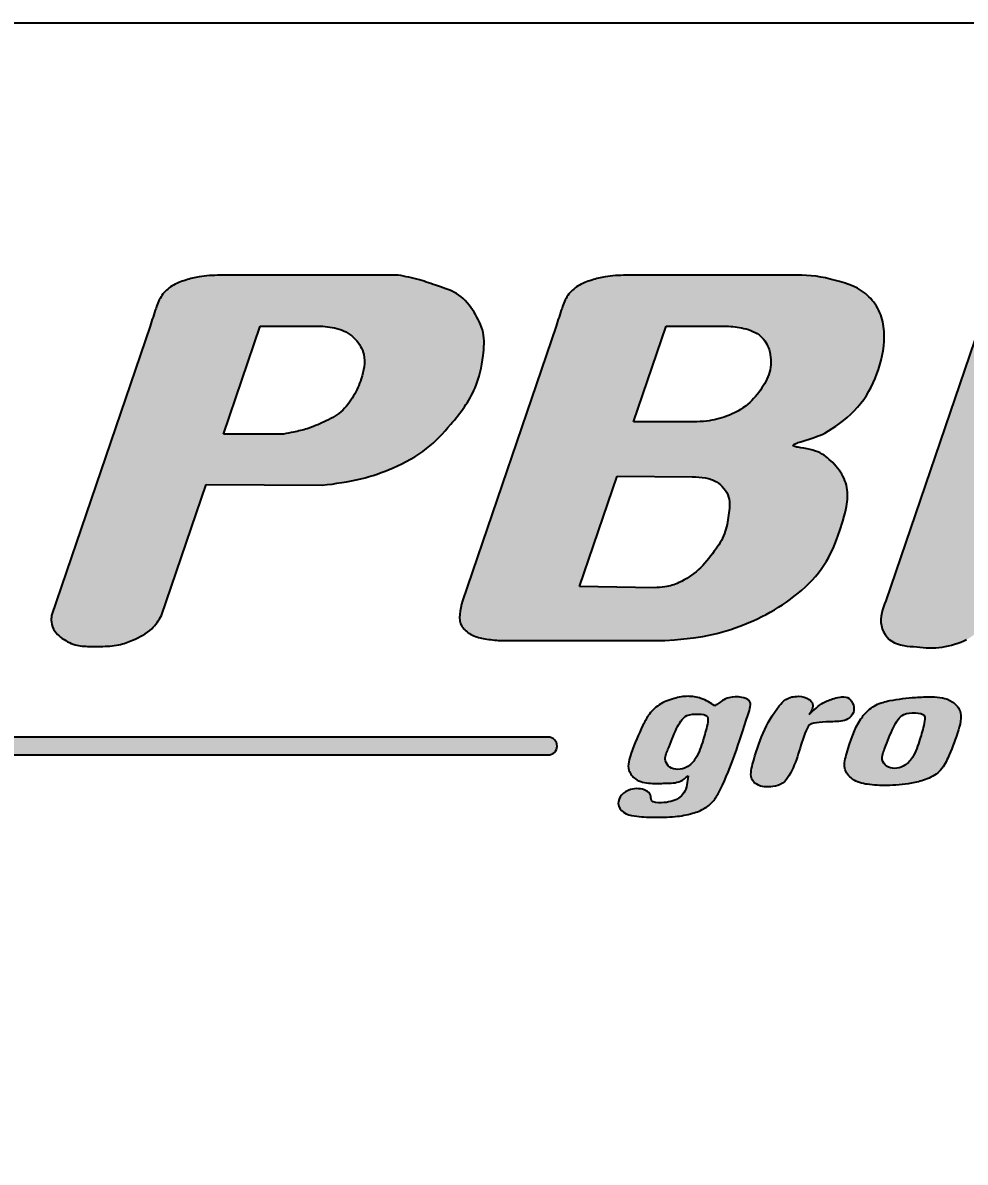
# Model space of a CAD drawing. Header units: millimetres. Extents: x 0 to 24, y -2.2 to 28.9.
# Drawn here: x 2.063 to 3.761, y 26.837 to 28.889 of the extents above; entities that cross this region are included whole.
import ezdxf
from ezdxf import colors
from ezdxf.entities.mleader import LeaderData, LeaderLine
from ezdxf.math import Vec2, Vec3

# ---------------------------------------------------------------- set-up
doc = ezdxf.new("R2010")
doc.units = ezdxf.units.MM
doc.layers.add('Cartouche', color=7, linetype='Continuous')

# ---------------------------------------------------------------- blocks, each defined once
blk = doc.blocks.new('_DOT')
at = {"color": 0}
blk.add_line((0, 0), (-1, 0), dxfattribs=at)
at = {"color": 0, "const_width": 0.333}
blk.add_lwpolyline([(-0.1665, 0, 1), (0.1665, 0, 1)], format="xyb", close=True, dxfattribs=at)

msp = doc.modelspace()

# ---------------------------------------------------------------- hatches: boundary and pattern name
at = {"layer": 'Cartouche', "linetype": 'Continuous'}
h = msp.add_hatch(color=7, dxfattribs=at)
edge = h.paths.add_edge_path()
edge.add_line((2.3935, 28.05738), (2.60273, 28.05609))
edge.add_spline(control_points=[(2.60273, 28.05609), (2.6261, 28.05905), (2.6699, 28.06461), (2.7334, 28.08708), (2.79089, 28.11784), (2.83866, 28.16931), (2.88019, 28.22369), (2.8928, 28.28316), (2.89638, 28.33163), (2.87689, 28.36878), (2.85123, 28.40247), (2.81245, 28.41404), (2.77666, 28.42745), (2.75245, 28.43213), (2.73958, 28.43462)], knot_values=[0, 0, 0, 0, 0.1100281, 0.2062412, 0.3145063, 0.4109957, 0.5339854, 0.6277372, 0.6931076, 0.7554464, 0.8198966, 0.8848584, 0.9388074, 1, 1, 1, 1], degree=3, periodic=0)
edge.add_line((2.73958, 28.43462), (2.41869, 28.43462))
edge.add_spline(control_points=[(2.41869, 28.43462), (2.40593, 28.43416), (2.38487, 28.4334), (2.35582, 28.42592), (2.33176, 28.41689), (2.31199, 28.39913), (2.30178, 28.37255), (2.29592, 28.35377), (2.29255, 28.34298)], knot_values=[0, 0, 0, 0, 0.219431, 0.3622363, 0.5162864, 0.6594038, 0.8041802, 1, 1, 1, 1], degree=3, periodic=0)
edge.add_line((2.29255, 28.34298), (2.11466, 27.82167))
edge.add_spline(control_points=[(2.11466, 27.82167), (2.11438, 27.81771), (2.11368, 27.80782), (2.11898, 27.79297), (2.13455, 27.77896), (2.15549, 27.76696), (2.18093, 27.76553), (2.20724, 27.76566), (2.23404, 27.76667), (2.2652, 27.77842), (2.29529, 27.79278), (2.30777, 27.81307), (2.31306, 27.82167)], knot_values=[0, 0, 0, 0, 0.0475483, 0.118886, 0.1792319, 0.2965022, 0.4008696, 0.4801338, 0.6148257, 0.7182711, 0.880692, 1, 1, 1, 1], degree=3, periodic=0)
edge.add_line((2.31306, 27.82167), (2.3935, 28.05738))
edge = h.paths.add_edge_path()
edge.add_spline(control_points=[(2.53292, 28.14831), (2.53896, 28.14946), (2.5532, 28.15218), (2.57806, 28.15793), (2.60668, 28.17005), (2.63834, 28.18642), (2.65956, 28.21585), (2.67513, 28.25023), (2.68276, 28.28835), (2.66332, 28.3218), (2.63379, 28.33995), (2.61084, 28.34197), (2.59935, 28.34298)], knot_values=[0, 0, 0, 0, 0.0565522, 0.1335034, 0.2340056, 0.3428218, 0.455742, 0.5580364, 0.6940106, 0.7900559, 0.8948981, 1, 1, 1, 1], degree=3, periodic=0)
edge.add_line((2.59935, 28.34298), (2.49095, 28.34298))
edge.add_line((2.49095, 28.34298), (2.42453, 28.14831))
edge.add_line((2.42453, 28.14831), (2.53292, 28.14831))
h = msp.add_hatch(color=7, dxfattribs=at)
edge = h.paths.add_edge_path()
edge.add_line((3.02414, 28.34298), (2.85524, 27.84804))
edge.add_spline(control_points=[(2.85524, 27.84804), (2.85101, 27.83127), (2.84476, 27.80654), (2.87056, 27.78563), (2.89381, 27.77907), (2.91064, 27.77747), (2.9198, 27.7766)], knot_values=[0, 0, 0, 0, 0.3888785, 0.5736875, 0.7678519, 1, 1, 1, 1], degree=3, periodic=0)
edge.add_line((2.9198, 27.7766), (3.21992, 27.7766))
edge.add_line((3.21992, 27.7766), (3.23714, 27.77788))
edge.add_line((3.23714, 27.77788), (3.25434, 27.77938))
edge.add_line((3.25434, 27.77938), (3.27147, 27.78132))
edge.add_line((3.27147, 27.78132), (3.28, 27.78252))
edge.add_line((3.28, 27.78252), (3.2885, 27.7839))
edge.add_line((3.2885, 27.7839), (3.29697, 27.7855))
edge.add_line((3.29697, 27.7855), (3.30541, 27.7873))
edge.add_line((3.30541, 27.7873), (3.31381, 27.78931))
edge.add_line((3.31381, 27.78931), (3.32217, 27.79151))
edge.add_line((3.32217, 27.79151), (3.33048, 27.79391))
edge.add_line((3.33048, 27.79391), (3.33873, 27.7965))
edge.add_line((3.33873, 27.7965), (3.34692, 27.79926))
edge.add_line((3.34692, 27.79926), (3.35505, 27.80221))
edge.add_line((3.35505, 27.80221), (3.36312, 27.80532))
edge.add_line((3.36312, 27.80532), (3.37111, 27.80861))
edge.add_line((3.37111, 27.80861), (3.37903, 27.81205))
edge.add_line((3.37903, 27.81205), (3.38686, 27.81566))
edge.add_line((3.38686, 27.81566), (3.39461, 27.81943))
edge.add_line((3.39461, 27.81943), (3.40227, 27.82337))
edge.add_line((3.40227, 27.82337), (3.40984, 27.82748))
edge.add_line((3.40984, 27.82748), (3.41732, 27.83177))
edge.add_line((3.41732, 27.83177), (3.4247, 27.83625))
edge.add_line((3.4247, 27.83625), (3.43198, 27.84091))
edge.add_line((3.43198, 27.84091), (3.43916, 27.84577))
edge.add_line((3.43916, 27.84577), (3.44624, 27.85082))
edge.add_line((3.44624, 27.85082), (3.45319, 27.85608))
edge.add_line((3.45319, 27.85608), (3.46, 27.86153))
edge.add_line((3.46, 27.86153), (3.46665, 27.86718))
edge.add_line((3.46665, 27.86718), (3.47312, 27.87304))
edge.add_line((3.47312, 27.87304), (3.47938, 27.87908))
edge.add_line((3.47938, 27.87908), (3.4854, 27.88532))
edge.add_line((3.4854, 27.88532), (3.49116, 27.89176))
edge.add_line((3.49116, 27.89176), (3.49665, 27.89839))
edge.add_line((3.49665, 27.89839), (3.50183, 27.90522))
edge.add_line((3.50183, 27.90522), (3.5067, 27.91224))
edge.add_line((3.5067, 27.91224), (3.51122, 27.91945))
edge.add_line((3.51122, 27.91945), (3.51543, 27.92684))
edge.add_line((3.51543, 27.92684), (3.51934, 27.9344))
edge.add_line((3.51934, 27.9344), (3.52299, 27.94213))
edge.add_line((3.52299, 27.94213), (3.5264, 27.95003))
edge.add_line((3.5264, 27.95003), (3.52958, 27.95807))
edge.add_line((3.52958, 27.95807), (3.53258, 27.96626))
edge.add_line((3.53258, 27.96626), (3.53541, 27.97457))
edge.add_line((3.53541, 27.97457), (3.54064, 27.99156))
edge.add_line((3.54064, 27.99156), (3.54307, 28.00021))
edge.add_line((3.54307, 28.00021), (3.54526, 28.00892))
edge.add_line((3.54526, 28.00892), (3.54708, 28.01766))
edge.add_line((3.54708, 28.01766), (3.5484, 28.02638))
edge.add_line((3.5484, 28.02638), (3.54883, 28.03072))
edge.add_line((3.54883, 28.03072), (3.54908, 28.03505))
edge.add_line((3.54908, 28.03505), (3.54914, 28.03935))
edge.add_line((3.54914, 28.03935), (3.549, 28.04362))
edge.add_line((3.549, 28.04362), (3.54862, 28.04786))
edge.add_line((3.54862, 28.04786), (3.54801, 28.05205))
edge.add_line((3.54801, 28.05205), (3.54713, 28.05621))
edge.add_line((3.54713, 28.05621), (3.54598, 28.06031))
edge.add_line((3.54598, 28.06031), (3.54454, 28.06436))
edge.add_line((3.54454, 28.06436), (3.54284, 28.06835))
edge.add_line((3.54284, 28.06835), (3.54089, 28.07226))
edge.add_line((3.54089, 28.07226), (3.53872, 28.07609))
edge.add_line((3.53872, 28.07609), (3.53636, 28.07983))
edge.add_line((3.53636, 28.07983), (3.53382, 28.08347))
edge.add_line((3.53382, 28.08347), (3.52833, 28.0904))
edge.add_line((3.52833, 28.0904), (3.52242, 28.09683))
edge.add_line((3.52242, 28.09683), (3.51631, 28.10264))
edge.add_line((3.51631, 28.10264), (3.51322, 28.10531))
edge.add_line((3.51322, 28.10531), (3.51006, 28.1078))
edge.add_line((3.51006, 28.1078), (3.50678, 28.11013))
edge.add_line((3.50678, 28.11013), (3.50332, 28.11229))
edge.add_line((3.50332, 28.11229), (3.49965, 28.11427))
edge.add_line((3.49965, 28.11427), (3.4957, 28.11609))
edge.add_line((3.4957, 28.11609), (3.49142, 28.11773))
edge.add_line((3.49142, 28.11773), (3.48677, 28.1192))
edge.add_line((3.48677, 28.1192), (3.48169, 28.12049))
edge.add_line((3.48169, 28.12049), (3.47621, 28.12162))
edge.add_line((3.47621, 28.12162), (3.47059, 28.12263))
edge.add_line((3.47059, 28.12263), (3.46516, 28.12355))
edge.add_line((3.46516, 28.12355), (3.46022, 28.12444))
edge.add_line((3.46022, 28.12444), (3.45804, 28.12488))
edge.add_line((3.45804, 28.12488), (3.45609, 28.12533))
edge.add_line((3.45609, 28.12533), (3.45441, 28.1258))
edge.add_line((3.45441, 28.1258), (3.45306, 28.12629))
edge.add_line((3.45306, 28.12629), (3.45206, 28.1268))
edge.add_line((3.45206, 28.1268), (3.45146, 28.12734))
edge.add_line((3.45146, 28.12734), (3.45128, 28.12791))
edge.add_line((3.45128, 28.12791), (3.45155, 28.12853))
edge.add_line((3.45155, 28.12853), (3.45221, 28.12918))
edge.add_line((3.45221, 28.12918), (3.45325, 28.12986))
edge.add_line((3.45325, 28.12986), (3.45462, 28.13057))
edge.add_line((3.45462, 28.13057), (3.45628, 28.13131))
edge.add_line((3.45628, 28.13131), (3.45822, 28.13208))
edge.add_line((3.45822, 28.13208), (3.46038, 28.13287))
edge.add_line((3.46038, 28.13287), (3.46526, 28.1345))
edge.add_line((3.46526, 28.1345), (3.47064, 28.13618))
edge.add_line((3.47064, 28.13618), (3.48181, 28.13964))
edge.add_line((3.48181, 28.13964), (3.48705, 28.14138))
edge.add_line((3.48705, 28.14138), (3.49188, 28.1431))
edge.add_line((3.49188, 28.1431), (3.49635, 28.14483))
edge.add_line((3.49635, 28.14483), (3.5005, 28.14657))
edge.add_line((3.5005, 28.14657), (3.50437, 28.14834))
edge.add_line((3.50437, 28.14834), (3.50803, 28.15015))
edge.add_line((3.50803, 28.15015), (3.5149, 28.15394))
edge.add_line((3.5149, 28.15394), (3.52149, 28.15804))
edge.add_line((3.52149, 28.15804), (3.52814, 28.16253))
edge.add_line((3.52814, 28.16253), (3.53489, 28.16742))
edge.add_line((3.53489, 28.16742), (3.54166, 28.17268))
edge.add_line((3.54166, 28.17268), (3.54837, 28.17829))
edge.add_line((3.54837, 28.17829), (3.55493, 28.18422))
edge.add_line((3.55493, 28.18422), (3.56128, 28.19046))
edge.add_line((3.56128, 28.19046), (3.56734, 28.19698))
edge.add_line((3.56734, 28.19698), (3.57303, 28.20375))
edge.add_line((3.57303, 28.20375), (3.57827, 28.21075))
edge.add_line((3.57827, 28.21075), (3.5831, 28.21797))
edge.add_line((3.5831, 28.21797), (3.58753, 28.22539))
edge.add_line((3.58753, 28.22539), (3.59159, 28.23298))
edge.add_line((3.59159, 28.23298), (3.59533, 28.24075))
edge.add_line((3.59533, 28.24075), (3.59883, 28.24865))
edge.add_line((3.59883, 28.24865), (3.602, 28.2567))
edge.add_line((3.602, 28.2567), (3.60489, 28.26487))
edge.add_line((3.60489, 28.26487), (3.60749, 28.27314))
edge.add_line((3.60749, 28.27314), (3.60977, 28.2815))
edge.add_line((3.60977, 28.2815), (3.61169, 28.28996))
edge.add_line((3.61169, 28.28996), (3.61322, 28.29849))
edge.add_line((3.61322, 28.29849), (3.61434, 28.30708))
edge.add_line((3.61434, 28.30708), (3.61501, 28.31572))
edge.add_line((3.61501, 28.31572), (3.61521, 28.32441))
edge.add_line((3.61521, 28.32441), (3.6149, 28.33313))
edge.add_line((3.6149, 28.33313), (3.61401, 28.34181))
edge.add_line((3.61401, 28.34181), (3.6125, 28.35036))
edge.add_line((3.6125, 28.35036), (3.61149, 28.35457))
edge.add_line((3.61149, 28.35457), (3.61029, 28.35874))
edge.add_line((3.61029, 28.35874), (3.60891, 28.36284))
edge.add_line((3.60891, 28.36284), (3.60733, 28.36688))
edge.add_line((3.60733, 28.36688), (3.60556, 28.37083))
edge.add_line((3.60556, 28.37083), (3.60358, 28.37469))
edge.add_line((3.60358, 28.37469), (3.60139, 28.37847))
edge.add_line((3.60139, 28.37847), (3.59902, 28.38214))
edge.add_line((3.59902, 28.38214), (3.59647, 28.38569))
edge.add_line((3.59647, 28.38569), (3.59375, 28.38912))
edge.add_line((3.59375, 28.38912), (3.59087, 28.39241))
edge.add_line((3.59087, 28.39241), (3.58784, 28.39557))
edge.add_line((3.58784, 28.39557), (3.58466, 28.39857))
edge.add_line((3.58466, 28.39857), (3.58135, 28.40141))
edge.add_line((3.58135, 28.40141), (3.57792, 28.40408))
edge.add_line((3.57792, 28.40408), (3.57438, 28.40657))
edge.add_line((3.57438, 28.40657), (3.57074, 28.40887))
edge.add_line((3.57074, 28.40887), (3.567, 28.411))
edge.add_line((3.567, 28.411), (3.55926, 28.4148))
edge.add_line((3.55926, 28.4148), (3.55126, 28.41804))
edge.add_line((3.55126, 28.41804), (3.54304, 28.42085))
edge.add_line((3.54304, 28.42085), (3.53467, 28.42332))
edge.add_line((3.53467, 28.42332), (3.51779, 28.42762))
edge.add_line((3.51779, 28.42762), (3.50935, 28.42951))
edge.add_line((3.50935, 28.42951), (3.50089, 28.43118))
edge.add_line((3.50089, 28.43118), (3.4924, 28.43255))
edge.add_line((3.4924, 28.43255), (3.48387, 28.43354))
edge.add_line((3.48387, 28.43354), (3.4753, 28.43416))
edge.add_line((3.4753, 28.43416), (3.46668, 28.43447))
edge.add_line((3.46668, 28.43447), (3.44939, 28.43462))
edge.add_line((3.44939, 28.43462), (3.15027, 28.43462))
edge.add_spline(control_points=[(3.15027, 28.43462), (3.13751, 28.43416), (3.11646, 28.4334), (3.0874, 28.42592), (3.06334, 28.41689), (3.04357, 28.39913), (3.03336, 28.37255), (3.0275, 28.35377), (3.02414, 28.34298)], knot_values=[0, 0, 0, 0, 0.219431, 0.3622363, 0.5162864, 0.6594038, 0.8041802, 1, 1, 1, 1], degree=3, periodic=0)
edge = h.paths.add_edge_path()
edge.add_line((3.06625, 27.87344), (3.20046, 27.87149))
edge.add_spline(control_points=[(3.20046, 27.87149), (3.20707, 27.87169), (3.22252, 27.87215), (3.25076, 27.88151), (3.28233, 27.90285), (3.30819, 27.93475), (3.32952, 27.96743), (3.33495, 28.00157), (3.33948, 28.0365), (3.31806, 28.06216), (3.29221, 28.07069), (3.27699, 28.07108), (3.26891, 28.07129)], knot_values=[0, 0, 0, 0, 0.0625603, 0.1462576, 0.2785291, 0.4179643, 0.5355138, 0.6417253, 0.7454058, 0.856072, 0.9235191, 1, 1, 1, 1], degree=3, periodic=0)
edge.add_line((3.26891, 28.07129), (3.1342, 28.07258))
edge.add_line((3.1342, 28.07258), (3.06625, 27.87344))
edge = h.paths.add_edge_path()
edge.add_spline(control_points=[(3.27195, 28.17013), (3.27972, 28.17052), (3.29982, 28.17154), (3.33401, 28.17942), (3.36973, 28.19923), (3.39565, 28.22965), (3.41256, 28.26352), (3.41112, 28.29841), (3.39393, 28.32833), (3.36305, 28.34009), (3.34135, 28.34204), (3.33093, 28.34298)], knot_values=[0, 0, 0, 0, 0.0754781, 0.1953718, 0.3379217, 0.4632044, 0.5792652, 0.697246, 0.7871893, 0.897925, 1, 1, 1, 1], degree=3, periodic=0)
edge.add_line((3.33093, 28.34298), (3.22254, 28.34298))
edge.add_line((3.22254, 28.34298), (3.16355, 28.17013))
edge.add_line((3.16355, 28.17013), (3.27195, 28.17013))
msp.add_hatch(color=7, dxfattribs=at).paths.add_polyline_path([(3.81485, 27.84642), (3.97185, 28.2981), (3.96614, 27.79415), (3.96664, 27.79105), (3.96726, 27.78796), (3.96813, 27.78493), (3.96936, 27.78197), (3.97092, 27.77917), (3.97281, 27.77661), (3.97499, 27.77436), (3.97745, 27.77249), (3.98014, 27.77098), (3.98302, 27.76978), (3.98606, 27.76886), (3.98921, 27.76815), (3.99245, 27.76761), (3.99572, 27.76719), (3.99898, 27.76685), (4.00221, 27.76654), (4.00541, 27.76626), (4.00858, 27.76601), (4.01172, 27.76579), (4.01485, 27.76559), (4.01796, 27.76542), (4.02107, 27.76529), (4.02418, 27.76518), (4.02729, 27.7651), (4.0304, 27.76505), (4.03352, 27.76504), (4.03666, 27.76505), (4.03982, 27.7651), (4.043, 27.7652), (4.04618, 27.76536), (4.04935, 27.76559), (4.05252, 27.76591), (4.05567, 27.76631), (4.05879, 27.76683), (4.06189, 27.76746), (4.06495, 27.76823), (4.06797, 27.76913), (4.07095, 27.7702), (4.07386, 27.77142), (4.0767, 27.77281), (4.07946, 27.77434), (4.08215, 27.77599), (4.08477, 27.77778), (4.08732, 27.77968), (4.08979, 27.78168), (4.09219, 27.78377), (4.09449, 27.78593), (4.09672, 27.78816), (4.09889, 27.79046), (4.101, 27.7928), (4.10307, 27.79519), (4.1051, 27.79761), (4.10712, 27.80004), (4.4343, 28.29274), (4.28257, 27.8481), (4.2805, 27.84265), (4.27853, 27.83718), (4.27677, 27.83168), (4.27533, 27.82613), (4.27432, 27.82053), (4.27383, 27.81483), (4.27396, 27.80907), (4.27474, 27.80334), (4.27621, 27.79772), (4.2784, 27.79234), (4.28131, 27.78727), (4.28485, 27.78263), (4.28894, 27.77854), (4.29349, 27.77511), (4.29843, 27.77238), (4.30368, 27.77026), (4.30918, 27.76866), (4.31487, 27.76748), (4.32071, 27.76661), (4.32661, 27.76596), (4.33253, 27.76543), (4.3384, 27.76491), (4.34419, 27.7644), (4.34993, 27.76393), (4.35562, 27.76356), (4.3613, 27.76334), (4.36697, 27.76334), (4.37265, 27.76358), (4.37833, 27.76408), (4.38402, 27.76481), (4.3897, 27.76576), (4.39537, 27.76691), (4.40102, 27.76825), (4.40665, 27.76978), (4.41223, 27.77149), (4.41771, 27.77343), (4.42304, 27.77563), (4.42818, 27.77812), (4.43307, 27.78093), (4.43767, 27.78409), (4.44198, 27.78759), (4.44602, 27.7914), (4.44982, 27.79549), (4.4534, 27.79985), (4.45678, 27.80444), (4.45998, 27.80924), (4.46302, 27.81422), (4.46593, 27.81936), (4.46874, 27.82463), (4.47145, 27.83), (4.4741, 27.83546), (4.4767, 27.84096), (4.47928, 27.8465), (4.65159, 28.34303), (4.65439, 28.35078), (4.65704, 28.35851), (4.65939, 28.36625), (4.66129, 28.37396), (4.66258, 28.38166), (4.66311, 28.38933), (4.66276, 28.39692), (4.66133, 28.40453), (4.65872, 28.412), (4.65485, 28.41887), (4.64972, 28.42464), (4.64344, 28.42918), (4.63635, 28.43269), (4.62877, 28.43542), (4.62104, 28.43757), (4.61329, 28.4393), (4.60554, 28.44066), (4.5978, 28.44169), (4.59006, 28.44245), (4.58232, 28.44299), (4.57456, 28.44336), (4.56681, 28.44363), (4.55905, 28.44383), (4.55129, 28.444), (4.54353, 28.44414), (4.53575, 28.44424), (4.52796, 28.44428), (4.52016, 28.44428), (4.51235, 28.44421), (4.50452, 28.44407), (4.49668, 28.44386), (4.48882, 28.44356), (4.48096, 28.44315), (4.47311, 28.4426), (4.4653, 28.44187), (4.45751, 28.44092), (4.4498, 28.43972), (4.44216, 28.43823), (4.43462, 28.43642), (4.42717, 28.43424), (4.41983, 28.4317), (4.41262, 28.4288), (4.40551, 28.42558), (4.39851, 28.42208), (4.39161, 28.41834), (4.38482, 28.41437), (4.37812, 28.41022), (4.37153, 28.40589), (4.36509, 28.40137), (4.35885, 28.39661), (4.35287, 28.3916), (4.3472, 28.3863), (4.34188, 28.38068), (4.33693, 28.37473), (4.3323, 28.3685), (4.32792, 28.36204), (4.32373, 28.3554), (4.31967, 28.34867), (4.31567, 28.34187), (4.11178, 28.03618), (4.1227, 28.37099), (4.12137, 28.37674), (4.12008, 28.3825), (4.11887, 28.38832), (4.11768, 28.39415), (4.11616, 28.39986), (4.11391, 28.40528), (4.11086, 28.41032), (4.10712, 28.41498), (4.1028, 28.41924), (4.09802, 28.42309), (4.0929, 28.42651), (4.08756, 28.42949), (4.08209, 28.43201), (4.07651, 28.43413), (4.07084, 28.4359), (4.06511, 28.43735), (4.05931, 28.43855), (4.05345, 28.43953), (4.04755, 28.44035), (4.04164, 28.44106), (4.03572, 28.4417), (4.0298, 28.44232), (4.02387, 28.44293), (4.01797, 28.44351), (4.01207, 28.44406), (4.00618, 28.44454), (4.00028, 28.44495), (3.99437, 28.44527), (3.98846, 28.44548), (3.98257, 28.44557), (3.97665, 28.44553), (3.97074, 28.44537), (3.96483, 28.44512), (3.95892, 28.44482), (3.95301, 28.44447), (3.9471, 28.44412), (3.94118, 28.44378), (3.93525, 28.44348), (3.92932, 28.44319), (3.92341, 28.44288), (3.9175, 28.44252), (3.9116, 28.44208), (3.90572, 28.44152), (3.89984, 28.44081), (3.894, 28.43992), (3.88818, 28.43883), (3.8824, 28.43753), (3.87666, 28.43602), (3.87096, 28.4343), (3.86533, 28.43236), (3.85978, 28.43021), (3.85431, 28.42785), (3.84893, 28.42527), (3.84365, 28.42247), (3.83849, 28.41945), (3.83347, 28.41622), (3.82861, 28.41274), (3.82395, 28.40904), (3.81952, 28.40509), (3.81533, 28.40091), (3.81141, 28.39647), (3.80778, 28.39179), (3.80445, 28.38688), (3.8014, 28.38177), (3.79863, 28.37651), (3.79613, 28.3711), (3.79389, 28.36559), (3.7919, 28.36), (3.79012, 28.35436), (3.78848, 28.34868), (3.7869, 28.34298), (3.61801, 27.84804), (3.61594, 27.84259), (3.61397, 27.83712), (3.61221, 27.83162), (3.61077, 27.82607), (3.60976, 27.82045), (3.60927, 27.81476), (3.6094, 27.809), (3.61018, 27.80327), (3.61165, 27.79765), (3.61385, 27.79226), (3.61676, 27.78718), (3.6203, 27.78254), (3.62439, 27.77845), (3.62895, 27.77502), (3.63388, 27.77228), (3.63913, 27.77017), (3.64464, 27.76857), (3.65034, 27.76738), (3.65618, 27.76651), (3.66209, 27.76586), (3.66801, 27.76533), (3.67389, 27.76482), (3.67969, 27.7643), (3.68543, 27.76383), (3.69113, 27.76346), (3.69681, 27.76324), (3.70248, 27.76324), (3.70816, 27.76348), (3.71385, 27.76398), (3.71953, 27.76471), (3.72521, 27.76566), (3.73089, 27.76681), (3.73655, 27.76816), (3.74219, 27.76968), (3.74777, 27.7714), (3.75326, 27.77334), (3.7586, 27.77554), (3.76374, 27.77804), (3.76863, 27.78085), (3.77323, 27.78401), (3.77754, 27.7875), (3.78158, 27.79131), (3.78538, 27.7954), (3.78896, 27.79976), (3.79234, 27.80436), (3.79555, 27.80917), (3.79859, 27.81415), (3.8015, 27.81928), (3.80431, 27.82455), (3.80702, 27.82993), (3.80967, 27.83538), (3.81227, 27.84089)])
h = msp.add_hatch(color=7, dxfattribs=at)
edge = h.paths.add_edge_path()
edge.add_spline(control_points=[(3.31009, 27.65846), (3.30631, 27.66119), (3.29854, 27.66681), (3.28236, 27.67351), (3.26106, 27.67739), (3.23509, 27.6724), (3.20901, 27.66257), (3.19054, 27.64374), (3.17512, 27.61324), (3.16148, 27.58221), (3.15021, 27.54546), (3.16797, 27.52259), (3.19401, 27.51828), (3.22079, 27.51948), (3.24602, 27.51933), (3.25742, 27.5291), (3.26173, 27.53279)], knot_values=[0, 0, 0, 0, 0.0388809, 0.0799463, 0.1455478, 0.2164751, 0.2986057, 0.3748498, 0.4303495, 0.5825276, 0.6694397, 0.7233494, 0.8018629, 0.8773581, 0.9536192, 1, 1, 1, 1], degree=3, periodic=0)
edge.add_spline(control_points=[(3.26173, 27.53279), (3.26074, 27.52171), (3.25932, 27.50588), (3.24459, 27.49114), (3.22983, 27.48542), (3.21478, 27.48397), (3.19381, 27.4835), (3.19565, 27.49926), (3.18157, 27.51026), (3.16054, 27.51057), (3.14105, 27.5003), (3.13275, 27.48169), (3.14522, 27.46429), (3.16981, 27.45889), (3.20097, 27.45782), (3.23628, 27.45812), (3.26773, 27.46366), (3.29211, 27.47287), (3.30966, 27.48799), (3.33924, 27.54448), (3.35356, 27.59478), (3.37872, 27.66855), (3.35506, 27.67549), (3.33858, 27.67537), (3.32406, 27.66904), (3.31645, 27.66275), (3.31185, 27.65964), (3.31009, 27.65846)], knot_values=[0, 0, 0, 0, 0.0506727, 0.0724031, 0.095811, 0.1231235, 0.1521353, 0.1678017, 0.185186, 0.2299239, 0.2603422, 0.2865942, 0.3155831, 0.3479678, 0.4033293, 0.4650427, 0.515577, 0.5550535, 0.5877223, 0.6235568, 0.8529944, 0.893054, 0.9164619, 0.9529579, 0.9735603, 0.9899217, 1, 1, 1, 1], degree=3, periodic=0)
edge = h.paths.add_edge_path()
edge.add_spline(control_points=[(3.28065, 27.64399), (3.27323, 27.64397), (3.25524, 27.64391), (3.23794, 27.61371), (3.22894, 27.58716), (3.21761, 27.5619), (3.23138, 27.54168), (3.25894, 27.54433), (3.27943, 27.56622), (3.28854, 27.59558), (3.29549, 27.61853), (3.29965, 27.64262), (3.2874, 27.6435), (3.28065, 27.64399)], knot_values=[0, 0, 0, 0, 0.0766512, 0.1857244, 0.33291, 0.4091704, 0.4599371, 0.5695431, 0.6514798, 0.7809011, 0.8901805, 0.9394544, 1, 1, 1, 1], degree=3, periodic=0)
h = msp.add_hatch(color=7, dxfattribs=at)
edge = h.paths.add_edge_path()
edge.add_spline(control_points=[(3.48031, 27.64299), (3.48419, 27.64964), (3.48992, 27.65946), (3.47819, 27.67375), (3.45976, 27.67734), (3.43859, 27.67332), (3.40383, 27.63271), (3.38545, 27.58582), (3.37224, 27.52899), (3.38997, 27.51207), (3.41107, 27.51197), (3.43299, 27.51733), (3.45819, 27.5523), (3.46332, 27.58964), (3.48034, 27.62713), (3.50087, 27.62919), (3.52305, 27.63048), (3.54752, 27.63034), (3.56127, 27.64583), (3.56084, 27.66077), (3.5503, 27.67805), (3.52589, 27.67295), (3.50127, 27.66398), (3.48827, 27.65096), (3.48031, 27.64299)], knot_values=[0, 0, 0, 0, 0.033471, 0.0495031, 0.0829868, 0.1226573, 0.1498661, 0.3413305, 0.3883729, 0.4065117, 0.4550464, 0.4854723, 0.5150339, 0.6591257, 0.6778207, 0.7080725, 0.7496034, 0.7953444, 0.8203873, 0.842828, 0.8659488, 0.9108508, 0.9453922, 1, 1, 1, 1], degree=3, periodic=0)
h = msp.add_hatch(color=7, dxfattribs=at)
edge = h.paths.add_edge_path()
edge.add_spline(control_points=[(3.67172, 27.67402), (3.65626, 27.67263), (3.63206, 27.67046), (3.59934, 27.66165), (3.58241, 27.64788), (3.56179, 27.61991), (3.552, 27.58703), (3.53983, 27.54697), (3.55782, 27.52316), (3.58696, 27.51584), (3.62289, 27.5148), (3.65833, 27.51718), (3.69045, 27.52528), (3.71657, 27.53819), (3.73356, 27.57099), (3.74643, 27.60597), (3.75872, 27.646), (3.73415, 27.67244), (3.7035, 27.67595), (3.68136, 27.6746), (3.67172, 27.67402)], knot_values=[0, 0, 0, 0, 0.0780573, 0.1221971, 0.1679921, 0.1841925, 0.2963359, 0.3420283, 0.3815784, 0.4297579, 0.4881872, 0.5630131, 0.6066547, 0.6553214, 0.7031862, 0.7848923, 0.8532319, 0.8876758, 0.9511049, 1, 1, 1, 1], degree=3, periodic=0)
edge = h.paths.add_edge_path()
edge.add_spline(control_points=[(3.67139, 27.64592), (3.66396, 27.6459), (3.64598, 27.64585), (3.62868, 27.61564), (3.61968, 27.5891), (3.60835, 27.56383), (3.62212, 27.54361), (3.64967, 27.54626), (3.67017, 27.56815), (3.67928, 27.59751), (3.68623, 27.62047), (3.69039, 27.64455), (3.67814, 27.64544), (3.67139, 27.64592)], knot_values=[0, 0, 0, 0, 0.0766512, 0.1857244, 0.33291, 0.4091704, 0.4599371, 0.5695431, 0.6514798, 0.7809011, 0.8901805, 0.9394544, 1, 1, 1, 1], degree=3, periodic=0)
h = msp.add_hatch(color=7, dxfattribs=at)
edge = h.paths.add_edge_path()
edge.add_line((1.16263, 27.57024), (3.0097, 27.57024))
edge.add_arc((3.0097, 27.58633), 0.01609, 270, 450)
edge.add_line((3.0097, 27.60241), (1.16263, 27.60241))
edge.add_arc((1.16263, 27.58633), 0.01609, 90, 270)

# ---------------------------------------------------------------- linework, layer by layer
at = {"layer": 'Cartouche', "color": 7, "linetype": 'Continuous'}
for p, q in [((0.60674, 28.88922), (20.29424, 28.88922)), ((2.73958, 28.43462), (2.41869, 28.43462)), ((3.44939, 28.43462), (3.15027, 28.43462)), ((3.46668, 28.43447), (3.44939, 28.43462)), ((3.4753, 28.43416), (3.46668, 28.43447)), ((3.48387, 28.43354), (3.4753, 28.43416)), ((3.4924, 28.43255), (3.48387, 28.43354)), ((3.50089, 28.43118), (3.4924, 28.43255)), ((3.50935, 28.42951), (3.50089, 28.43118)), ((3.51779, 28.42762), (3.50935, 28.42951)), ((3.53467, 28.42332), (3.51779, 28.42762)), ((3.54304, 28.42085), (3.53467, 28.42332)), ((3.55126, 28.41804), (3.54304, 28.42085)), ((3.55926, 28.4148), (3.55126, 28.41804)), ((3.567, 28.411), (3.55926, 28.4148)), ((3.57074, 28.40887), (3.567, 28.411)), ((3.57438, 28.40657), (3.57074, 28.40887)), ((3.57792, 28.40408), (3.57438, 28.40657)), ((3.58135, 28.40141), (3.57792, 28.40408)), ((3.58466, 28.39857), (3.58135, 28.40141)), ((3.58784, 28.39557), (3.58466, 28.39857)), ((3.59087, 28.39241), (3.58784, 28.39557)), ((3.59375, 28.38912), (3.59087, 28.39241)), ((3.59647, 28.38569), (3.59375, 28.38912)), ((3.59902, 28.38214), (3.59647, 28.38569)), ((3.60139, 28.37847), (3.59902, 28.38214)), ((3.60358, 28.37469), (3.60139, 28.37847)), ((3.60556, 28.37083), (3.60358, 28.37469)), ((3.60733, 28.36688), (3.60556, 28.37083)), ((3.60891, 28.36284), (3.60733, 28.36688)), ((3.61029, 28.35874), (3.60891, 28.36284)), ((3.61149, 28.35457), (3.61029, 28.35874)), ((3.6125, 28.35036), (3.61149, 28.35457)), ((3.61401, 28.34181), (3.6125, 28.35036)), ((2.29255, 28.34298), (2.11466, 27.82167)), ((2.42453, 28.14831), (2.49095, 28.34298)), ((2.49095, 28.34298), (2.59935, 28.34298)), ((3.02414, 28.34298), (2.85524, 27.84804)), ((3.16355, 28.17013), (3.22254, 28.34298)), ((3.22254, 28.34298), (3.33093, 28.34298)), ((3.6149, 28.33313), (3.61401, 28.34181)), ((3.61521, 28.32441), (3.6149, 28.33313)), ((3.7869, 28.34298), (3.61801, 27.84804)), ((3.61322, 28.29849), (3.61434, 28.30708)), ((3.61434, 28.30708), (3.61501, 28.31572)), ((3.61501, 28.31572), (3.61521, 28.32441)), ((3.60977, 28.2815), (3.61169, 28.28996)), ((3.61169, 28.28996), (3.61322, 28.29849)), ((3.602, 28.2567), (3.60489, 28.26487)), ((3.60489, 28.26487), (3.60749, 28.27314)), ((3.60749, 28.27314), (3.60977, 28.2815)), ((3.59533, 28.24075), (3.59883, 28.24865)), ((3.59883, 28.24865), (3.602, 28.2567)), ((3.5831, 28.21797), (3.58753, 28.22539)), ((3.58753, 28.22539), (3.59159, 28.23298)), ((3.59159, 28.23298), (3.59533, 28.24075)), ((3.56734, 28.19698), (3.57303, 28.20375)), ((3.57303, 28.20375), (3.57827, 28.21075)), ((3.57827, 28.21075), (3.5831, 28.21797)), ((3.54837, 28.17829), (3.55493, 28.18422)), ((3.55493, 28.18422), (3.56128, 28.19046)), ((3.56128, 28.19046), (3.56734, 28.19698)), ((3.27195, 28.17013), (3.16355, 28.17013)), ((3.52149, 28.15804), (3.52814, 28.16253)), ((3.52814, 28.16253), (3.53489, 28.16742)), ((3.53489, 28.16742), (3.54166, 28.17268)), ((3.54166, 28.17268), (3.54837, 28.17829)), ((2.53292, 28.14831), (2.42453, 28.14831)), ((3.48705, 28.14138), (3.49188, 28.1431)), ((3.49188, 28.1431), (3.49635, 28.14483)), ((3.49635, 28.14483), (3.5005, 28.14657)), ((3.5005, 28.14657), (3.50437, 28.14834)), ((3.50437, 28.14834), (3.50803, 28.15015)), ((3.50803, 28.15015), (3.5149, 28.15394)), ((3.5149, 28.15394), (3.52149, 28.15804)), ((3.45128, 28.12791), (3.45155, 28.12853)), ((3.45146, 28.12734), (3.45128, 28.12791)), ((3.45206, 28.1268), (3.45146, 28.12734)), ((3.45155, 28.12853), (3.45221, 28.12918)), ((3.45306, 28.12629), (3.45206, 28.1268)), ((3.45221, 28.12918), (3.45325, 28.12986)), ((3.45441, 28.1258), (3.45306, 28.12629)), ((3.45325, 28.12986), (3.45462, 28.13057)), ((3.45609, 28.12533), (3.45441, 28.1258)), ((3.45462, 28.13057), (3.45628, 28.13131)), ((3.45804, 28.12488), (3.45609, 28.12533)), ((3.45628, 28.13131), (3.45822, 28.13208)), ((3.46022, 28.12444), (3.45804, 28.12488)), ((3.45822, 28.13208), (3.46038, 28.13287)), ((3.46516, 28.12355), (3.46022, 28.12444)), ((3.46038, 28.13287), (3.46526, 28.1345)), ((3.47059, 28.12263), (3.46516, 28.12355)), ((3.46526, 28.1345), (3.47064, 28.13618)), ((3.47621, 28.12162), (3.47059, 28.12263)), ((3.47064, 28.13618), (3.48181, 28.13964)), ((3.48169, 28.12049), (3.47621, 28.12162)), ((3.48181, 28.13964), (3.48705, 28.14138)), ((3.48677, 28.1192), (3.48169, 28.12049)), ((3.49142, 28.11773), (3.48677, 28.1192)), ((3.4957, 28.11609), (3.49142, 28.11773)), ((3.49965, 28.11427), (3.4957, 28.11609)), ((3.50332, 28.11229), (3.49965, 28.11427)), ((3.50678, 28.11013), (3.50332, 28.11229)), ((3.51006, 28.1078), (3.50678, 28.11013)), ((3.51322, 28.10531), (3.51006, 28.1078)), ((3.51631, 28.10264), (3.51322, 28.10531)), ((3.52242, 28.09683), (3.51631, 28.10264)), ((3.52833, 28.0904), (3.52242, 28.09683)), ((3.53382, 28.08347), (3.52833, 28.0904)), ((3.53636, 28.07983), (3.53382, 28.08347)), ((3.06625, 27.87344), (3.1342, 28.07258)), ((3.1342, 28.07258), (3.26891, 28.07129)), ((3.53872, 28.07609), (3.53636, 28.07983)), ((3.54089, 28.07226), (3.53872, 28.07609)), ((3.54284, 28.06835), (3.54089, 28.07226)), ((3.54454, 28.06436), (3.54284, 28.06835)), ((3.54598, 28.06031), (3.54454, 28.06436)), ((3.54713, 28.05621), (3.54598, 28.06031)), ((2.31306, 27.82167), (2.3935, 28.05738)), ((2.3935, 28.05738), (2.60273, 28.05609)), ((3.54801, 28.05205), (3.54713, 28.05621)), ((3.54862, 28.04786), (3.54801, 28.05205)), ((3.549, 28.04362), (3.54862, 28.04786)), ((3.54914, 28.03935), (3.549, 28.04362)), ((3.54908, 28.03505), (3.54914, 28.03935)), ((3.54708, 28.01766), (3.5484, 28.02638)), ((3.5484, 28.02638), (3.54883, 28.03072)), ((3.54883, 28.03072), (3.54908, 28.03505)), ((3.54064, 27.99156), (3.54307, 28.00021)), ((3.54307, 28.00021), (3.54526, 28.00892)), ((3.54526, 28.00892), (3.54708, 28.01766)), ((3.53541, 27.97457), (3.54064, 27.99156)), ((3.5264, 27.95003), (3.52958, 27.95807)), ((3.52958, 27.95807), (3.53258, 27.96626)), ((3.53258, 27.96626), (3.53541, 27.97457)), ((3.51934, 27.9344), (3.52299, 27.94213)), ((3.52299, 27.94213), (3.5264, 27.95003)), ((3.5067, 27.91224), (3.51122, 27.91945)), ((3.51122, 27.91945), (3.51543, 27.92684)), ((3.51543, 27.92684), (3.51934, 27.9344)), ((3.49116, 27.89176), (3.49665, 27.89839)), ((3.49665, 27.89839), (3.50183, 27.90522)), ((3.50183, 27.90522), (3.5067, 27.91224)), ((3.47312, 27.87304), (3.47938, 27.87908)), ((3.47938, 27.87908), (3.4854, 27.88532)), ((3.4854, 27.88532), (3.49116, 27.89176)), ((3.20046, 27.87149), (3.06625, 27.87344)), ((3.44624, 27.85082), (3.45319, 27.85608)), ((3.45319, 27.85608), (3.46, 27.86153)), ((3.46, 27.86153), (3.46665, 27.86718)), ((3.46665, 27.86718), (3.47312, 27.87304)), ((3.41732, 27.83177), (3.4247, 27.83625)), ((3.4247, 27.83625), (3.43198, 27.84091)), ((3.43198, 27.84091), (3.43916, 27.84577)), ((3.43916, 27.84577), (3.44624, 27.85082)), ((3.61397, 27.83712), (3.61221, 27.83162)), ((3.61594, 27.84259), (3.61397, 27.83712)), ((3.61801, 27.84804), (3.61594, 27.84259)), ((3.37903, 27.81205), (3.38686, 27.81566)), ((3.38686, 27.81566), (3.39461, 27.81943)), ((3.39461, 27.81943), (3.40227, 27.82337)), ((3.40227, 27.82337), (3.40984, 27.82748)), ((3.40984, 27.82748), (3.41732, 27.83177)), ((3.60976, 27.82045), (3.60927, 27.81476)), ((3.60927, 27.81476), (3.6094, 27.809)), ((3.61077, 27.82607), (3.60976, 27.82045)), ((3.61221, 27.83162), (3.61077, 27.82607)), ((3.32217, 27.79151), (3.33048, 27.79391)), ((3.33048, 27.79391), (3.33873, 27.7965)), ((3.33873, 27.7965), (3.34692, 27.79926)), ((3.34692, 27.79926), (3.35505, 27.80221)), ((3.35505, 27.80221), (3.36312, 27.80532)), ((3.36312, 27.80532), (3.37111, 27.80861)), ((3.37111, 27.80861), (3.37903, 27.81205)), ((3.6094, 27.809), (3.61018, 27.80327)), ((3.61018, 27.80327), (3.61165, 27.79765)), ((3.61165, 27.79765), (3.61385, 27.79226)), ((2.9198, 27.7766), (3.21992, 27.7766)), ((3.21992, 27.7766), (3.23714, 27.77788)), ((3.23714, 27.77788), (3.25434, 27.77938)), ((3.25434, 27.77938), (3.27147, 27.78132)), ((3.27147, 27.78132), (3.28, 27.78252)), ((3.28, 27.78252), (3.2885, 27.7839)), ((3.2885, 27.7839), (3.29697, 27.7855)), ((3.29697, 27.7855), (3.30541, 27.7873)), ((3.30541, 27.7873), (3.31381, 27.78931)), ((3.31381, 27.78931), (3.32217, 27.79151)), ((3.61385, 27.79226), (3.61676, 27.78718)), ((3.61676, 27.78718), (3.6203, 27.78254)), ((3.6203, 27.78254), (3.62439, 27.77845)), ((3.62439, 27.77845), (3.62895, 27.77502)), ((3.62895, 27.77502), (3.63388, 27.77228)), ((3.63388, 27.77228), (3.63913, 27.77017)), ((3.74777, 27.7714), (3.75326, 27.77334)), ((3.75326, 27.77334), (3.7586, 27.77554)), ((3.7586, 27.77554), (3.76374, 27.77804)), ((3.63913, 27.77017), (3.64464, 27.76857)), ((3.64464, 27.76857), (3.65034, 27.76738)), ((3.65034, 27.76738), (3.65618, 27.76651)), ((3.65618, 27.76651), (3.66209, 27.76586)), ((3.66209, 27.76586), (3.66801, 27.76533)), ((3.66801, 27.76533), (3.67389, 27.76482)), ((3.67389, 27.76482), (3.67969, 27.7643)), ((3.67969, 27.7643), (3.68543, 27.76383)), ((3.68543, 27.76383), (3.69113, 27.76346)), ((3.69113, 27.76346), (3.69681, 27.76324)), ((3.69681, 27.76324), (3.70248, 27.76324)), ((3.70248, 27.76324), (3.70816, 27.76348)), ((3.70816, 27.76348), (3.71385, 27.76398)), ((3.71385, 27.76398), (3.71953, 27.76471)), ((3.71953, 27.76471), (3.72521, 27.76566)), ((3.72521, 27.76566), (3.73089, 27.76681)), ((3.73089, 27.76681), (3.73655, 27.76816)), ((3.73655, 27.76816), (3.74219, 27.76968)), ((3.74219, 27.76968), (3.74777, 27.7714)), ((3.0097, 27.60241), (1.16263, 27.60241)), ((1.16263, 27.57024), (3.0097, 27.57024))]:
    msp.add_line(p, q, dxfattribs=at)
msp.add_arc((3.0097, 27.58633), 0.01609, 270, 90, dxfattribs=at)
for points, knots in [([(2.41869, 28.43462), (2.40593, 28.43416), (2.38487, 28.4334), (2.35582, 28.42592), (2.33176, 28.41689), (2.31199, 28.39913), (2.30178, 28.37255), (2.29592, 28.35377), (2.29255, 28.34298)], [0, 0, 0, 0, 0.219431, 0.3622363, 0.5162864, 0.6594038, 0.8041802, 1, 1, 1, 1]), ([(2.60273, 28.05609), (2.6261, 28.05905), (2.6699, 28.06461), (2.7334, 28.08708), (2.79089, 28.11784), (2.83866, 28.16931), (2.88019, 28.22369), (2.8928, 28.28316), (2.89638, 28.33163), (2.87689, 28.36878), (2.85123, 28.40247), (2.81245, 28.41404), (2.77666, 28.42745), (2.75245, 28.43213), (2.73958, 28.43462)], [0, 0, 0, 0, 0.1100281, 0.2062412, 0.3145063, 0.4109957, 0.5339854, 0.6277372, 0.6931076, 0.7554464, 0.8198966, 0.8848584, 0.9388074, 1, 1, 1, 1]), ([(3.15027, 28.43462), (3.13751, 28.43416), (3.11646, 28.4334), (3.0874, 28.42592), (3.06334, 28.41689), (3.04357, 28.39913), (3.03336, 28.37255), (3.0275, 28.35377), (3.02414, 28.34298)], [0, 0, 0, 0, 0.219431, 0.3622363, 0.5162864, 0.6594038, 0.8041802, 1, 1, 1, 1]), ([(2.59935, 28.34298), (2.61084, 28.34197), (2.63379, 28.33995), (2.66332, 28.3218), (2.68276, 28.28835), (2.67513, 28.25023), (2.65956, 28.21585), (2.63834, 28.18642), (2.60668, 28.17005), (2.57806, 28.15793), (2.5532, 28.15218), (2.53896, 28.14946), (2.53292, 28.14831)], [0, 0, 0, 0, 0.10510187, 0.20994415, 0.30598937, 0.4419636, 0.544258, 0.65717819, 0.76599439, 0.8664966, 0.94344777, 1, 1, 1, 1]), ([(3.33093, 28.34298), (3.34135, 28.34204), (3.36305, 28.34009), (3.39393, 28.32833), (3.41112, 28.29841), (3.41256, 28.26352), (3.39565, 28.22965), (3.36973, 28.19923), (3.33401, 28.17942), (3.29982, 28.17154), (3.27972, 28.17052), (3.27195, 28.17013)], [0, 0, 0, 0, 0.102075, 0.21281074, 0.30275397, 0.42073476, 0.53679556, 0.66207834, 0.80462821, 0.92452191, 1, 1, 1, 1]), ([(3.26891, 28.07129), (3.27699, 28.07108), (3.29221, 28.07069), (3.31806, 28.06216), (3.33948, 28.0365), (3.33495, 28.00157), (3.32952, 27.96743), (3.30819, 27.93475), (3.28233, 27.90285), (3.25076, 27.88151), (3.22252, 27.87215), (3.20707, 27.87169), (3.20046, 27.87149)], [0, 0, 0, 0, 0.0764809, 0.143928, 0.2545942, 0.3582747, 0.4644862, 0.5820357, 0.7214709, 0.8537424, 0.9374397, 1, 1, 1, 1]), ([(2.85524, 27.84804), (2.85101, 27.83127), (2.84476, 27.80654), (2.87056, 27.78563), (2.89381, 27.77907), (2.91064, 27.77747), (2.9198, 27.7766)], [0, 0, 0, 0, 0.3888785, 0.5736875, 0.7678519, 1, 1, 1, 1]), ([(2.11466, 27.82167), (2.11438, 27.81771), (2.11368, 27.80782), (2.11898, 27.79297), (2.13455, 27.77896), (2.15549, 27.76696), (2.18093, 27.76553), (2.20724, 27.76566), (2.23404, 27.76667), (2.2652, 27.77842), (2.29529, 27.79278), (2.30777, 27.81307), (2.31306, 27.82167)], [0, 0, 0, 0, 0.0475483, 0.118886, 0.1792319, 0.2965022, 0.4008696, 0.4801338, 0.6148257, 0.7182711, 0.880692, 1, 1, 1, 1]), ([(3.26173, 27.53279), (3.26074, 27.52171), (3.25932, 27.50588), (3.24459, 27.49114), (3.22983, 27.48542), (3.21478, 27.48397), (3.19381, 27.4835), (3.19565, 27.49926), (3.18157, 27.51026), (3.16054, 27.51057), (3.14105, 27.5003), (3.13275, 27.48169), (3.14522, 27.46429), (3.16981, 27.45889), (3.20097, 27.45782), (3.23628, 27.45812), (3.26773, 27.46366), (3.29211, 27.47287), (3.30966, 27.48799), (3.33924, 27.54448), (3.35356, 27.59478), (3.37872, 27.66855), (3.35506, 27.67549), (3.33858, 27.67537), (3.32406, 27.66904), (3.31645, 27.66275), (3.31185, 27.65964), (3.31009, 27.65846)], [0, 0, 0, 0, 0.0506727, 0.0724031, 0.095811, 0.1231235, 0.1521353, 0.1678017, 0.185186, 0.2299239, 0.2603422, 0.2865942, 0.3155831, 0.3479678, 0.4033293, 0.4650427, 0.515577, 0.5550535, 0.5877223, 0.6235568, 0.8529944, 0.893054, 0.9164619, 0.9529579, 0.9735603, 0.9899217, 1, 1, 1, 1]), ([(3.31009, 27.65846), (3.30631, 27.66119), (3.29854, 27.66681), (3.28236, 27.67351), (3.26106, 27.67739), (3.23509, 27.6724), (3.20901, 27.66257), (3.19054, 27.64374), (3.17512, 27.61324), (3.16148, 27.58221), (3.15021, 27.54546), (3.16797, 27.52259), (3.19401, 27.51828), (3.22079, 27.51948), (3.24602, 27.51933), (3.25742, 27.5291), (3.26173, 27.53279)], [0, 0, 0, 0, 0.0388809, 0.0799463, 0.1455478, 0.2164751, 0.2986057, 0.3748498, 0.4303495, 0.5825276, 0.6694397, 0.7233494, 0.8018629, 0.8773581, 0.9536192, 1, 1, 1, 1]), ([(3.48031, 27.64299), (3.48419, 27.64964), (3.48992, 27.65946), (3.47819, 27.67375), (3.45976, 27.67734), (3.43859, 27.67332), (3.40383, 27.63271), (3.38545, 27.58582), (3.37224, 27.52899), (3.38997, 27.51207), (3.41107, 27.51197), (3.43299, 27.51733), (3.45819, 27.5523), (3.46332, 27.58964), (3.48034, 27.62713), (3.50087, 27.62919), (3.52305, 27.63048), (3.54752, 27.63034), (3.56127, 27.64583), (3.56084, 27.66077), (3.5503, 27.67805), (3.52589, 27.67295), (3.50127, 27.66398), (3.48827, 27.65096), (3.48031, 27.64299)], [0, 0, 0, 0, 0.033471, 0.0495031, 0.0829868, 0.1226573, 0.1498661, 0.3413305, 0.3883729, 0.4065117, 0.4550464, 0.4854723, 0.5150339, 0.6591257, 0.6778207, 0.7080725, 0.7496034, 0.7953444, 0.8203873, 0.842828, 0.8659488, 0.9108508, 0.9453922, 1, 1, 1, 1]), ([(3.67172, 27.67402), (3.65626, 27.67263), (3.63206, 27.67046), (3.59934, 27.66165), (3.58241, 27.64788), (3.56179, 27.61991), (3.552, 27.58703), (3.53983, 27.54697), (3.55782, 27.52316), (3.58696, 27.51584), (3.62289, 27.5148), (3.65833, 27.51718), (3.69045, 27.52528), (3.71657, 27.53819), (3.73356, 27.57099), (3.74643, 27.60597), (3.75872, 27.646), (3.73415, 27.67244), (3.7035, 27.67595), (3.68136, 27.6746), (3.67172, 27.67402)], [0, 0, 0, 0, 0.0780573, 0.1221971, 0.1679921, 0.1841925, 0.2963359, 0.3420283, 0.3815784, 0.4297579, 0.4881872, 0.5630131, 0.6066547, 0.6553214, 0.7031862, 0.7848923, 0.8532319, 0.8876758, 0.9511049, 1, 1, 1, 1]), ([(3.28065, 27.64399), (3.27323, 27.64397), (3.25524, 27.64391), (3.23794, 27.61371), (3.22894, 27.58716), (3.21761, 27.5619), (3.23138, 27.54168), (3.25894, 27.54433), (3.27943, 27.56622), (3.28854, 27.59558), (3.29549, 27.61853), (3.29965, 27.64262), (3.2874, 27.6435), (3.28065, 27.64399)], [0, 0, 0, 0, 0.0766512, 0.1857244, 0.33291, 0.4091704, 0.4599371, 0.5695431, 0.6514798, 0.7809011, 0.8901805, 0.9394544, 1, 1, 1, 1]), ([(3.67139, 27.64592), (3.66396, 27.6459), (3.64598, 27.64585), (3.62868, 27.61564), (3.61968, 27.5891), (3.60835, 27.56383), (3.62212, 27.54361), (3.64967, 27.54626), (3.67017, 27.56815), (3.67928, 27.59751), (3.68623, 27.62047), (3.69039, 27.64455), (3.67814, 27.64544), (3.67139, 27.64592)], [0, 0, 0, 0, 0.0766512, 0.1857244, 0.33291, 0.4091704, 0.4599371, 0.5695431, 0.6514798, 0.7809011, 0.8901805, 0.9394544, 1, 1, 1, 1])]:
    msp.add_open_spline(points, degree=3, knots=knots, dxfattribs=at)

# ---------------------------------------------------------------- leaders
ml = msp.add_multileader_mtext('Standard', dxfattribs=at)
ml.set_content('{\\pxsm0.775;\\fArial|b0||i0||c0|p34;\\W1.;Hauteur à Monter : 290cm\\P}', color=256)
ml.set_leader_properties()
ml.set_arrow_properties(name='DOT')
ml.build(insert=Vec2(0, 0))
ml.multileader.update_dxf_attribs({"leader_type": 0, "dogleg_length": 0, "arrow_head_size": 0.50625})
ctx = ml.context
ctx.base_point, ctx.char_height, ctx.arrow_head_size, ctx.landing_gap_size = Vec3(7.10934, 27.92617), 0.3375, 0.50625, 0.0675
ctx.text_align_type = 1
notes = []
notes.append((ctx, [(0, (0, 0, 0), (0, 0), (1, 0), 1, [])]))
ctx.mtext.insert, ctx.mtext.alignment = Vec3(11.81154, 28.09778), 2
for ctx, leaders in notes:
    for number, flags, end, landing, length, lines in leaders:
        leader = LeaderData()
        leader.index, (leader.has_last_leader_line, leader.has_dogleg_vector, leader.attachment_direction) = number, flags
        leader.last_leader_point, leader.dogleg_vector, leader.dogleg_length = Vec3(end), Vec3(landing), length
        for number, points, colour, breaks in lines:
            line = LeaderLine()
            line.index, line.vertices, line.color, line.breaks = number, Vec3.list(points), colors.encode_raw_color(colour), breaks
            leader.lines.append(line)
        ctx.leaders.append(leader)

doc.saveas('drawing.dxf')
